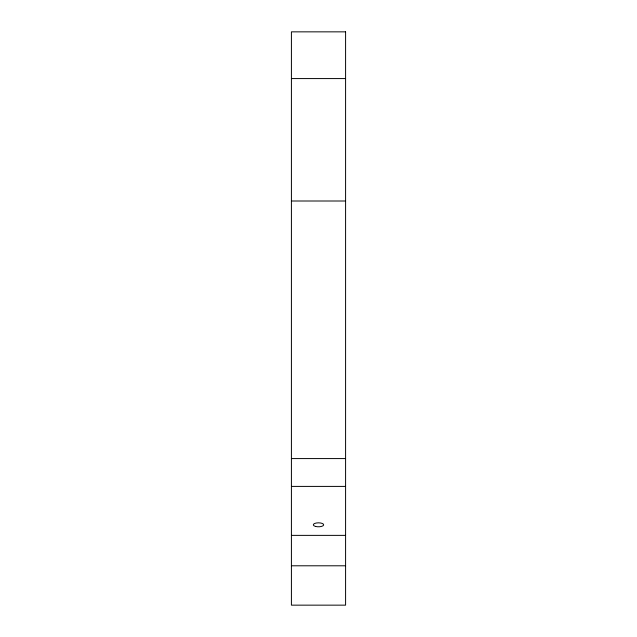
<?xml version="1.0" encoding="UTF-8"?>
<svg xmlns="http://www.w3.org/2000/svg" width="637" height="637" viewBox="0 0 637 637"><rect width="100%" height="100%" fill="white"/><g stroke="black" fill="none" stroke-linecap="round" stroke-linejoin="round"><path stroke-width="0.96" d="M291.412 78.574L345.588 78.574M291.412 201.005L345.588 201.005M291.412 458.576L345.588 458.576M291.412 486.405L345.588 486.405M291.412 535.375L345.588 535.375M291.412 565.791L345.588 565.791M345.588 31.85L291.412 31.85L291.412 605.15L345.588 605.15L345.588 31.85M315.498 526.425A5.184 1.983 0 0 0 323.66 524.992A5.184 1.983 0 0 0 316.342 523.001A5.184 1.983 0 0 0 315.498 526.425"/></g></svg>
